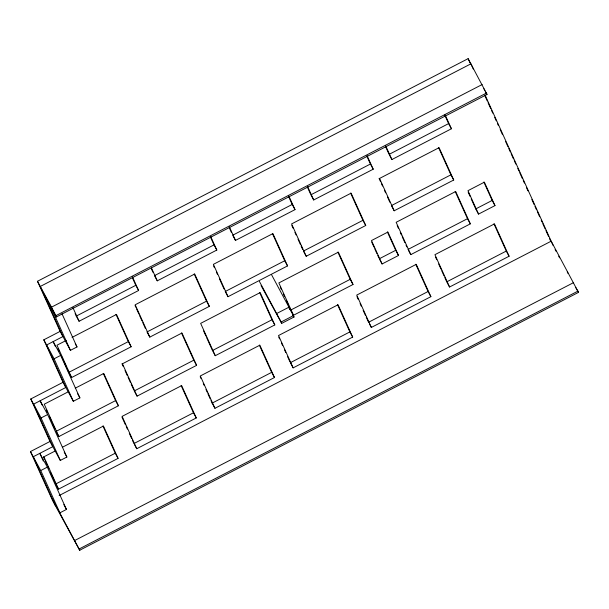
<?xml version="1.0" encoding="UTF-8"?>
<svg xmlns="http://www.w3.org/2000/svg" width="609" height="609" viewBox="0 0 609 609"><rect width="100%" height="100%" fill="white"/><g stroke="black" fill="none" stroke-linecap="round" stroke-linejoin="round"><path stroke-width="0.91" d="M61.996 313.757L77.008 346.947L70.438 350.342L60.139 331.372L37.476 281.274L468.123 58.654L487.071 94.441L56.325 316.977L43.315 293.142M37.476 281.274L51.521 307.149L482.176 84.522M56.325 316.977L55.845 315.668L486.5 93.048M132.442 276.867L138.608 290.485L79.079 321.255L76.27 316.086L135.792 285.309L132.328 277.651M210.531 237.228L214.003 244.887L154.473 275.656L157.282 280.833L216.812 250.055L210.645 236.444M232.676 235.226L292.206 204.457L288.735 196.798M366.938 156.368L370.409 164.027L310.879 194.804L313.688 199.973L373.218 169.203L367.052 155.584M444.76 115.093L448.612 123.604L389.082 154.374L385.619 146.716M233.08 235.965L235.485 240.403L295.015 209.633L288.849 196.014M389.486 155.112L391.891 159.55L451.421 128.773L445.255 115.162M55.488 346.696L53.181 341.596L60.672 355.397L79.893 397.883L73.331 401.278L63.024 382.307L43.802 339.814L60.139 331.372M66.191 340.446L56.972 345.212L71.603 377.55L131.125 346.78L116.494 314.434L72.06 337.409M73.331 401.278L54.11 358.792L60.672 355.397M115.999 314.366L128.316 341.603L68.787 372.373L67.249 368.97M194.202 273.943L206.52 301.173L146.997 331.951L149.806 337.12L209.329 306.35L194.697 274.012L135.175 304.782L149.806 337.12M272.406 233.513L284.723 260.751L225.201 291.521L228.01 296.697L287.532 265.92L272.901 233.582L213.378 264.352L228.01 296.697M350.609 193.083L362.926 220.321L303.404 251.091L306.213 256.267L365.735 225.497L351.104 193.152L291.582 223.929L306.213 256.267M438.587 147.606L450.904 174.836L391.381 205.614L394.19 210.783L453.713 180.013L439.089 147.675L379.559 178.445L394.19 210.783M42.082 405L40.156 400.752L47.647 414.554L66.868 457.039L60.306 460.434L49.999 441.464L30.777 398.971L63.024 382.307M68.551 391.648L44.236 404.216L58.867 436.554L118.397 405.784L103.766 373.446L75.257 388.177M60.306 460.434L41.085 417.949L47.647 414.554M379.278 258.787L395.698 250.299L387.37 231.9M478.552 214.094L467.963 190.678L484.383 182.182L494.98 205.606L478.552 214.094L475.743 208.917L492.171 200.43L483.843 182.03M276.806 313.46L289.123 307.096M56.058 431.385L115.588 400.608L103.264 373.378M181.467 332.948L193.791 360.185L134.262 390.955L137.071 396.132L196.6 365.354L181.969 333.016L122.447 363.786L137.071 396.132M259.67 292.518L271.995 319.755L212.465 350.525L206.695 337.759M293.485 315.272L278.853 282.934L338.376 252.164L353.007 284.502L293.485 315.272L290.668 310.095L350.198 279.325L337.873 252.096M407.977 249.454L467.499 218.684L455.182 191.454M382.087 263.963L398.507 255.476L387.91 232.059L371.49 240.547L382.087 263.963L379.673 259.533M215.274 355.702L274.804 324.932L260.172 292.586L200.65 323.364L215.274 355.702L212.868 351.264M410.786 254.631L470.315 223.861L455.684 191.515L396.154 222.293L410.786 254.631L408.38 250.192M52.389 499.037L79.771 550.346L52.61 500.552L30.45 451.574L49.999 441.464M293.447 315.614L294.025 317.015L281.678 323.379L281.13 321.986L293.447 315.614L271.69 274.986M55.647 450.744L43.909 456.811L58.54 489.149L118.07 458.379L103.439 426.041L62.354 447.28M47.319 467.149L66.45 509.436L59.88 512.831L40.75 470.544L47.319 467.149L39.829 453.347L43.338 461.12M102.936 425.973L115.261 453.203L55.731 483.98L58.54 489.149M181.139 385.543L193.464 412.78L133.934 443.55L132.397 440.147M214.947 408.296L200.315 375.959L259.845 345.181L274.476 377.527L214.947 408.296L212.138 403.12L271.667 372.35L259.343 345.113M337.546 304.69L349.87 331.92L290.341 362.698L293.15 367.866L352.68 337.097L338.048 304.759L278.519 335.529L293.15 367.866M415.749 264.26L428.074 291.498L368.544 322.268L366.237 317.16M493.952 223.83L506.277 251.068L446.747 281.838L449.556 287.014L509.086 256.244L494.455 223.899L434.925 254.676L449.556 287.014M136.743 448.726L196.273 417.949L181.642 385.611L122.112 416.381L136.743 448.726L134.338 444.288M371.353 327.444L430.883 296.667L416.251 264.329L356.722 295.099L371.353 327.444L369.351 323.744M59.142 495.543L551.175 241.187L578.55 292.503L575.779 287.615M74.869 540.434L573.648 282.584M79.193 548.953L577.971 291.102M79.665 550.254L578.451 292.404M294.025 317.015L293.249 315.782M486.972 94.349L486.294 93.207M281.708 323.379L261.063 285.575M485.776 92.271L486.043 92.758M292.723 314.845L292.998 315.333M483.851 88.731L484.749 90.383M485.198 91.213L485.495 91.753M555.096 249.53L555.994 251.19M558.697 256.153L559.595 257.813M567.238 271.888L568.136 273.54M492.171 200.43L494.98 205.606M448.612 123.604L451.421 128.773M506.277 251.068L509.086 256.244M450.904 174.836L453.713 180.013M467.499 218.684L470.315 223.861M370.409 164.027L373.218 169.203M428.074 291.498L430.883 296.667M395.698 250.299L398.507 255.476M362.926 220.321L365.735 225.497M350.198 279.325L353.007 284.502M292.206 204.457L295.015 209.633M349.87 331.92L352.68 337.097M284.723 260.751L287.532 265.92M289.024 308.025L289.914 309.669M259.373 281.358L281.13 321.986M271.995 319.755L274.804 324.932M214.003 244.887L216.812 250.055M271.667 372.35L274.476 377.527M206.52 301.173L209.329 306.35M193.791 360.185L196.6 365.354M135.792 285.309L138.608 290.485M193.464 412.78L196.273 417.949M128.316 341.603L131.125 346.78M115.588 400.608L118.397 405.784M75.25 343.704L77.008 346.947M51.521 307.149L55.845 315.668M115.261 453.203L118.07 458.379M69.19 373.111L71.603 377.55M77.693 393.825L79.893 397.883M43.802 339.814L54.11 358.792M56.462 432.124L58.867 436.554M64.227 452.175L66.868 457.039M30.777 398.971L41.085 417.949M63.808 504.564L66.45 509.436M30.45 451.574L40.75 470.544M473.277 69.007L470.932 63.823L40.285 286.451L62.948 336.549L46.611 344.991L65.833 387.476L33.586 404.148L52.808 446.641L33.259 456.742L55.419 505.721M485.008 94.935L553.063 245.366M468.123 58.654L470.079 62.971M484.931 95.803L487.284 100.987M488.06 102.723L490.801 108.767M491.577 110.495L492.75 113.091M494.706 117.408L496.274 120.864M497.446 123.46L498.223 125.188M500.179 129.504L502.524 134.688M505.653 141.6L507.997 146.784M508.781 148.512L510.342 151.976M511.126 153.704L513.471 158.888M514.255 160.616L515.815 164.072M517.772 168.388L518.944 170.984M519.728 172.712L522.461 178.757M523.245 180.485L524.418 183.081M526.374 187.397L527.934 190.853M531.847 199.501L534.192 204.685M534.968 206.413L536.537 209.869M537.321 211.597L539.665 216.781M541.226 220.237L542.01 221.965M542.786 223.693L545.139 228.877M545.915 230.605L548.656 236.65M549.432 238.378L550.605 240.974M468.176 192.193L470.072 196.372M471.206 198.884L475.743 208.917M385.733 145.932L391.891 159.55M435.587 257.158L436.737 259.708M438.663 263.963L440.977 269.071M441.746 270.777L444.052 275.877M444.821 277.582L446.367 280.985M379.057 178.376L380.602 181.779M381.371 183.484L382.528 186.034M384.446 190.29L385.604 192.847M387.53 197.103L389.836 202.203M397.197 225.627L398.355 228.177M400.273 232.432L401.43 234.99M402.199 236.688L404.894 242.648M406.051 245.199L406.82 246.904M371.703 242.062L373.979 247.079M374.733 248.754L377.001 253.77M377.763 255.445L378.897 257.957M307.53 186.362L313.688 199.973M307.804 187.991L310.499 193.951M356.996 296.735L358.153 299.285M360.079 303.541L361.228 306.099M363.154 310.354L365.469 315.454M291.848 225.558L293.005 228.116M294.931 232.372L296.088 234.922M298.014 239.177L300.321 244.285M301.09 245.983L302.627 249.393M280.277 287.121L281.434 289.671M283.352 293.926L284.51 296.484M286.436 300.739L287.973 304.142M289.13 306.692L290.668 310.095M229.327 226.784L235.485 240.403M229.212 227.568L231.519 232.676M278.793 337.165L279.561 338.863M281.487 343.118L282.645 345.676M284.57 349.931L285.72 352.482M287.646 356.737L289.96 361.845M213.645 265.988L214.414 267.694M216.34 271.949L217.497 274.499M219.423 278.755L224.043 288.971M203.612 330.953L205.926 336.061M151.504 268.067L157.282 280.833M151.39 268.851L152.935 272.253M200.201 376.743L200.97 378.44M203.284 383.548L204.053 385.253M205.979 389.501L207.136 392.059M207.905 393.757L210.212 398.865M210.98 400.57L212.138 403.12M135.061 305.566L135.83 307.271M136.599 308.969L138.905 314.077M139.682 315.782L141.988 320.882M142.757 322.587L145.452 328.54M121.945 363.718L123.102 366.275M125.028 370.531L127.334 375.639M128.103 377.336L130.417 382.444M131.186 384.142L133.881 390.103M72.92 307.644L79.079 321.255M75.113 313.528L76.27 316.086M121.998 417.165L125.462 424.823M126.238 426.528L127.388 429.079M129.314 433.334L131.628 438.442M50.806 306.944L70.438 350.342M58.007 348.546L59.164 351.096M61.09 355.351L63.397 360.459M64.173 362.165L66.48 367.273M46.436 410.108L47.593 412.658M49.519 416.914L51.826 422.022M52.595 423.719L54.909 428.827M43.414 456.742L44.564 459.3M45.34 460.998L46.878 464.401M47.647 466.106L48.804 468.656M50.73 472.911L53.036 478.019M53.805 479.725L55.35 483.127"/></g></svg>
